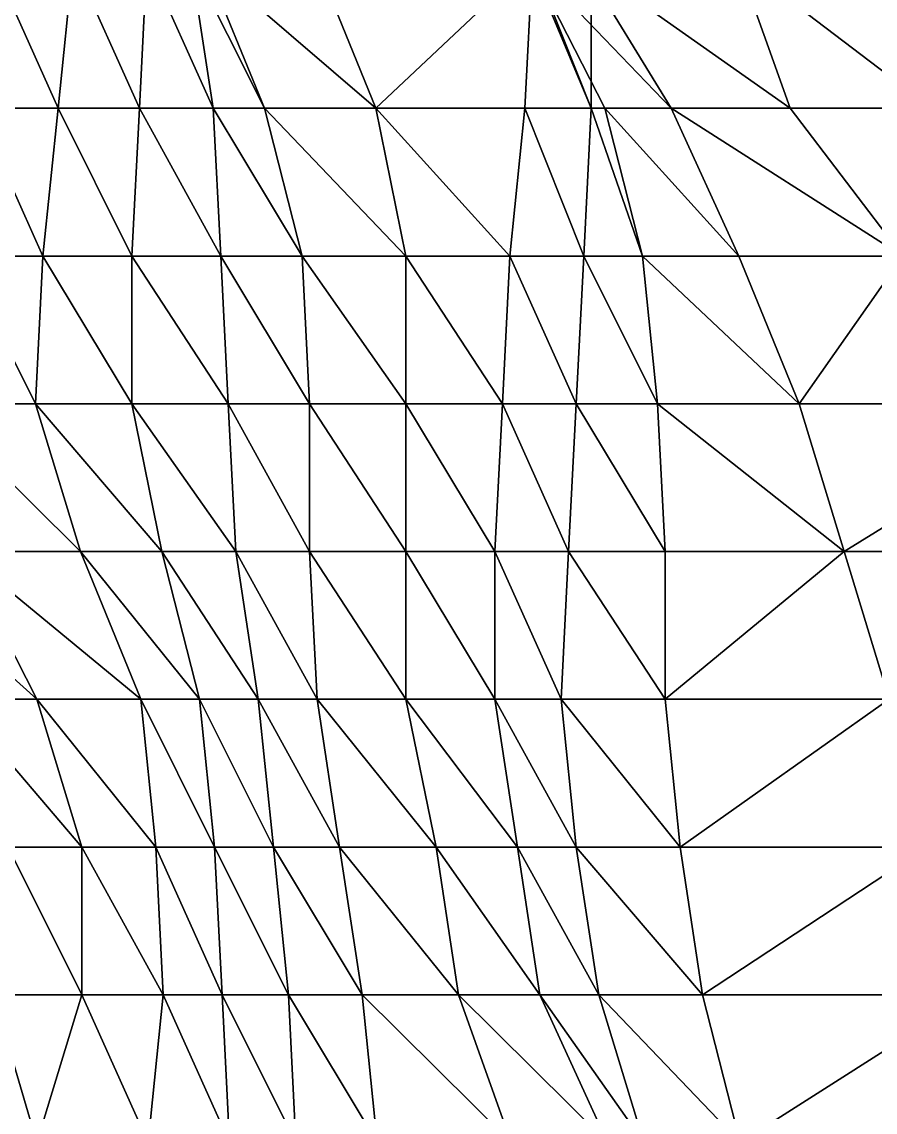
# Model space of a CAD drawing. Header units: metres. Extents: x -137 to 231, y -240 to 234.
# Drawn here: x 120.96 to 155.64, y -160.76 to -116.49 of the extents above; entities that cross this region are included whole.
import ezdxf

# ---------------------------------------------------------------- set-up
doc = ezdxf.new("R2010")
doc.units = ezdxf.units.M

msp = doc.modelspace()

# ---------------------------------------------------------------- linework, layer by layer
for points in [[(119.735275, -114, -531.31506), (119.12398, -120, -531.668), (122.42964, -120, -536.68774), (122.42974, -119.9999, -536.6876)], [(119.735275, -114, -531.31506), (122.42964, -120, -536.68774), (123.04094, -114, -536.3348), (123.04104, -113.9999, -536.33466)], [(123.04094, -114, -536.3348), (122.42964, -120, -536.68774), (125.735275, -120, -541.7074), (125.735374, -119.9999, -541.7073)], [(123.04094, -114, -536.3348), (125.735275, -120, -541.7074), (126.04094, -114, -541.53094), (126.04104, -113.9999, -541.5308)], [(126.04094, -114, -541.53094), (125.735275, -120, -541.7074), (128.73528, -120, -546.90356), (128.73538, -119.9999, -546.90344)], [(126.04094, -114, -541.53094), (128.73528, -120, -546.90356), (127.81831, -114, -547.433), (127.81841, -113.9999, -547.43286)], [(127.81831, -114, -547.433), (130.81831, -120, -552.62915), (128.37306, -114, -554.0409), (128.37317, -113.9999, -554.0408)], [(127.81831, -114, -547.433), (128.73528, -120, -546.90356), (130.81831, -120, -552.62915), (130.81842, -119.9999, -552.629)], [(128.37306, -114, -554.0409), (135.3466, -120, -556.9429), (132.90135, -114, -558.3547), (132.90146, -113.9999, -558.35455)], [(128.37306, -114, -554.0409), (130.81831, -120, -552.62915), (135.3466, -120, -556.9429), (135.34671, -119.9999, -556.94275)], [(135.3466, -120, -556.9429), (141.70879, -114, -560.1979), (132.90135, -114, -558.3547), (132.90146, -113.9999, -558.35455)], [(135.3466, -120, -556.9429), (141.40315, -120, -560.3744), (141.70879, -114, -560.1979), (141.7089, -113.9999, -560.19775)], [(141.70879, -114, -560.1979), (141.40315, -120, -560.3744), (144.09749, -120, -565.74695), (144.0976, -119.9999, -565.7468)], [(144.09749, -120, -565.74695), (144.65224, -120, -572.3549), (141.59569, -114, -574.1196), (141.5958, -113.9999, -574.1195)], [(144.09749, -120, -565.74695), (141.59569, -114, -574.1196), (144.09749, -114, -565.74695), (144.0976, -113.9999, -565.7468)], [(141.59569, -114, -574.1196), (147.34657, -120, -577.72754), (143.67873, -114, -579.84515), (143.67883, -113.9999, -579.84503)], [(141.59569, -114, -574.1196), (144.65224, -120, -572.3549), (147.34657, -120, -577.72754), (147.34668, -119.9999, -577.7274)], [(141.70879, -114, -560.1979), (144.09749, -120, -565.74695), (144.09749, -114, -565.74695), (144.0976, -113.9999, -565.7468)], [(143.67873, -114, -579.84515), (152.18053, -120, -581.86487), (150.04094, -114, -583.10016), (150.04105, -113.9999, -583.10004)], [(143.67873, -114, -579.84515), (147.34657, -120, -577.72754), (152.18053, -120, -581.86487), (152.18063, -119.9999, -581.86475)], [(150.04094, -114, -583.10016), (157.93141, -120, -585.4728), (155.79182, -114, -586.70807), (155.79193, -113.9999, -586.70795)], [(150.04094, -114, -583.10016), (152.18053, -120, -581.86487), (157.93141, -120, -585.4728), (157.93152, -119.9999, -585.47266)], [(119.12398, -120, -531.668), (118.51265, -126, -532.021), (121.81831, -126, -537.04065), (121.81841, -125.9999, -537.0405)], [(119.12398, -120, -531.668), (121.81831, -126, -537.04065), (122.42964, -120, -536.68774), (122.42974, -119.9999, -536.6876)], [(122.42964, -120, -536.68774), (121.81831, -126, -537.04065), (125.42964, -126, -541.8839), (125.42974, -125.9999, -541.8838)], [(122.42964, -120, -536.68774), (125.42964, -126, -541.8839), (125.735275, -120, -541.7074), (125.735374, -119.9999, -541.7073)], [(125.735275, -120, -541.7074), (125.42964, -126, -541.8839), (129.04094, -126, -546.72705), (129.04105, -125.9999, -546.7269)], [(125.735275, -120, -541.7074), (129.04094, -126, -546.72705), (128.73528, -120, -546.90356), (128.73538, -119.9999, -546.90344)], [(128.73528, -120, -546.90356), (132.3466, -126, -551.74677), (130.81831, -120, -552.62915), (130.81842, -119.9999, -552.629)], [(128.73528, -120, -546.90356), (129.04094, -126, -546.72705), (132.3466, -126, -551.74677), (132.34671, -125.9999, -551.74664)], [(130.81831, -120, -552.62915), (136.56923, -126, -556.23706), (135.3466, -120, -556.9429), (135.34671, -119.9999, -556.94275)], [(130.81831, -120, -552.62915), (132.3466, -126, -551.74677), (136.56923, -126, -556.23706), (136.56934, -125.9999, -556.23694)], [(135.3466, -120, -556.9429), (140.79182, -126, -560.7273), (141.40315, -120, -560.3744), (141.40326, -119.9999, -560.37427)], [(135.3466, -120, -556.9429), (136.56923, -126, -556.23706), (140.79182, -126, -560.7273), (140.79193, -125.9999, -560.7272)], [(141.40315, -120, -560.3744), (140.79182, -126, -560.7273), (143.79182, -126, -565.92346), (143.79193, -125.9999, -565.92334)], [(141.40315, -120, -560.3744), (143.79182, -126, -565.92346), (144.09749, -120, -565.74695), (144.0976, -119.9999, -565.7468)], [(144.09749, -120, -565.74695), (143.79182, -126, -565.92346), (146.18053, -126, -571.47253), (146.18063, -125.9999, -571.4724)], [(144.09749, -120, -565.74695), (146.18053, -126, -571.47253), (144.65224, -120, -572.3549), (144.65234, -119.9999, -572.3548)], [(144.65224, -120, -572.3549), (150.09749, -126, -576.1393), (147.34657, -120, -577.72754), (147.34668, -119.9999, -577.7274)], [(144.65224, -120, -572.3549), (146.18053, -126, -571.47253), (150.09749, -126, -576.1393), (150.0976, -125.9999, -576.13916)], [(147.34657, -120, -577.72754), (156.76537, -126, -579.2178), (152.18053, -120, -581.86487), (152.18063, -119.9999, -581.86475)], [(147.34657, -120, -577.72754), (150.09749, -126, -576.1393), (156.76537, -126, -579.2178), (156.76547, -125.9999, -579.21765)], [(157.93141, -120, -585.4728), (152.18053, -120, -581.86487), (156.76537, -126, -579.2178), (156.76547, -125.9999, -579.21765)], [(118.51265, -126, -532.021), (117.29002, -132, -532.7268), (121.51265, -132, -537.21716), (121.51275, -131.9999, -537.21704)], [(118.51265, -126, -532.021), (121.51265, -132, -537.21716), (121.81831, -126, -537.04065), (121.81841, -125.9999, -537.0405)], [(121.81831, -126, -537.04065), (121.51265, -132, -537.21716), (125.42964, -132, -541.8839), (125.42974, -131.9999, -541.8838)], [(121.81831, -126, -537.04065), (125.42964, -132, -541.8839), (125.42964, -126, -541.8839), (125.42974, -125.9999, -541.8838)], [(125.42964, -126, -541.8839), (129.3466, -132, -546.5506), (129.04094, -126, -546.72705), (129.04105, -125.9999, -546.7269)], [(125.42964, -126, -541.8839), (125.42964, -132, -541.8839), (129.3466, -132, -546.5506), (129.34671, -131.9999, -546.5505)], [(129.04094, -126, -546.72705), (132.65227, -132, -551.5703), (132.3466, -126, -551.74677), (132.34671, -125.9999, -551.74664)], [(129.04094, -126, -546.72705), (129.3466, -132, -546.5506), (132.65227, -132, -551.5703), (132.65237, -131.9999, -551.5702)], [(132.3466, -126, -551.74677), (136.56923, -132, -556.23706), (136.56923, -126, -556.23706), (136.56934, -125.9999, -556.23694)], [(132.3466, -126, -551.74677), (132.65227, -132, -551.5703), (136.56923, -132, -556.23706), (136.56934, -131.9999, -556.23694)], [(136.56923, -126, -556.23706), (140.48619, -132, -560.9038), (140.79182, -126, -560.7273), (140.79193, -125.9999, -560.7272)], [(136.56923, -126, -556.23706), (136.56923, -132, -556.23706), (140.48619, -132, -560.9038), (140.4863, -131.9999, -560.9037)], [(140.79182, -126, -560.7273), (140.48619, -132, -560.9038), (143.48619, -132, -566.0999), (143.4863, -131.9999, -566.0998)], [(140.79182, -126, -560.7273), (143.48619, -132, -566.0999), (143.79182, -126, -565.92346), (143.79193, -125.9999, -565.92334)], [(143.79182, -126, -565.92346), (143.48619, -132, -566.0999), (146.79182, -132, -571.1196), (146.79193, -131.9999, -571.1195)], [(143.79182, -126, -565.92346), (146.79182, -132, -571.1196), (146.18053, -126, -571.47253), (146.18063, -125.9999, -571.4724)], [(146.18053, -126, -571.47253), (152.54274, -132, -574.72754), (150.09749, -126, -576.1393), (150.0976, -125.9999, -576.13916)], [(146.18053, -126, -571.47253), (146.79182, -132, -571.1196), (152.54274, -132, -574.72754), (152.54285, -131.9999, -574.7274)], [(152.54274, -132, -574.72754), (156.76537, -126, -579.2178), (150.09749, -126, -576.1393), (150.0976, -125.9999, -576.13916)], [(152.54274, -132, -574.72754), (164.10112, -132, -574.98254), (156.76537, -126, -579.2178), (156.76547, -125.9999, -579.21765)], [(117.29002, -132, -532.7268), (123.3466, -138, -536.1583), (121.51265, -132, -537.21716), (121.51275, -131.9999, -537.21704)], [(117.29002, -132, -532.7268), (118.51265, -138, -532.021), (123.3466, -138, -536.1583), (123.3467, -137.9999, -536.1582)], [(121.51265, -132, -537.21716), (126.65227, -138, -541.178), (125.42964, -132, -541.8839), (125.42974, -131.9999, -541.8838)], [(121.51265, -132, -537.21716), (123.3466, -138, -536.1583), (126.65227, -138, -541.178), (126.65237, -137.9999, -541.17786)], [(125.42964, -132, -541.8839), (129.65227, -138, -546.37415), (129.3466, -132, -546.5506), (129.34671, -131.9999, -546.5505)], [(125.42964, -132, -541.8839), (126.65227, -138, -541.178), (129.65227, -138, -546.37415), (129.65237, -137.9999, -546.374)], [(129.3466, -132, -546.5506), (132.65227, -138, -551.5703), (132.65227, -132, -551.5703), (132.65237, -131.9999, -551.5702)], [(129.3466, -132, -546.5506), (129.65227, -138, -546.37415), (132.65227, -138, -551.5703), (132.65237, -137.9999, -551.5702)], [(132.65227, -132, -551.5703), (136.56923, -138, -556.23706), (136.56923, -132, -556.23706), (136.56934, -131.9999, -556.23694)], [(132.65227, -132, -551.5703), (132.65227, -138, -551.5703), (136.56923, -138, -556.23706), (136.56934, -137.9999, -556.23694)], [(136.56923, -132, -556.23706), (140.18053, -138, -561.08026), (140.48619, -132, -560.9038), (140.4863, -131.9999, -560.9037)], [(136.56923, -132, -556.23706), (136.56923, -138, -556.23706), (140.18053, -138, -561.08026), (140.18063, -137.9999, -561.08014)], [(140.48619, -132, -560.9038), (140.18053, -138, -561.08026), (143.18053, -138, -566.27637), (143.18063, -137.9999, -566.27625)], [(140.48619, -132, -560.9038), (143.18053, -138, -566.27637), (143.48619, -132, -566.0999), (143.4863, -131.9999, -566.0998)], [(143.48619, -132, -566.0999), (143.18053, -138, -566.27637), (147.09749, -138, -570.9431), (147.0976, -137.9999, -570.943)], [(143.48619, -132, -566.0999), (147.09749, -138, -570.9431), (146.79182, -132, -571.1196), (146.79193, -131.9999, -571.1195)], [(146.79182, -132, -571.1196), (154.37666, -138, -573.6687), (152.54274, -132, -574.72754), (152.54285, -131.9999, -574.7274)], [(146.79182, -132, -571.1196), (147.09749, -138, -570.9431), (154.37666, -138, -573.6687), (154.37677, -137.9999, -573.6686)], [(154.37666, -138, -573.6687), (164.10112, -132, -574.98254), (152.54274, -132, -574.72754), (152.54285, -131.9999, -574.7274)], [(154.37666, -138, -573.6687), (168.68596, -138, -572.33545), (164.10112, -132, -574.98254), (164.10123, -131.9999, -574.9824)], [(114.90135, -138, -527.17773), (121.56923, -144, -530.2562), (118.51265, -138, -532.021), (118.51275, -137.9999, -532.0209)], [(114.90135, -138, -527.17773), (118.263565, -144, -525.2366), (121.56923, -144, -530.2562), (121.56933, -143.9999, -530.2561)], [(118.51265, -138, -532.021), (125.791855, -144, -534.7466), (123.3466, -138, -536.1583), (123.3467, -137.9999, -536.1582)], [(118.51265, -138, -532.021), (121.56923, -144, -530.2562), (125.791855, -144, -534.7466), (125.791954, -143.9999, -534.74646)], [(123.3466, -138, -536.1583), (128.18053, -144, -540.29565), (126.65227, -138, -541.178), (126.65237, -137.9999, -541.17786)], [(123.3466, -138, -536.1583), (125.791855, -144, -534.7466), (128.18053, -144, -540.29565), (128.18063, -143.9999, -540.29553)], [(126.65227, -138, -541.178), (130.56923, -144, -545.8447), (129.65227, -138, -546.37415), (129.65237, -137.9999, -546.374)], [(126.65227, -138, -541.178), (128.18053, -144, -540.29565), (130.56923, -144, -545.8447), (130.56934, -143.9999, -545.8446)], [(129.65227, -138, -546.37415), (132.9579, -144, -551.3938), (132.65227, -138, -551.5703), (132.65237, -137.9999, -551.5702)], [(129.65227, -138, -546.37415), (130.56923, -144, -545.8447), (132.9579, -144, -551.3938), (132.95801, -143.9999, -551.3937)], [(132.65227, -138, -551.5703), (136.56923, -144, -556.23706), (136.56923, -138, -556.23706), (136.56934, -137.9999, -556.23694)], [(132.65227, -138, -551.5703), (132.9579, -144, -551.3938), (136.56923, -144, -556.23706), (136.56934, -143.9999, -556.23694)], [(136.56923, -138, -556.23706), (140.18053, -144, -561.08026), (140.18053, -138, -561.08026), (140.18063, -137.9999, -561.08014)], [(136.56923, -138, -556.23706), (136.56923, -144, -556.23706), (140.18053, -144, -561.08026), (140.18063, -143.9999, -561.08014)], [(140.18053, -138, -561.08026), (142.87486, -144, -566.4529), (143.18053, -138, -566.27637), (143.18063, -137.9999, -566.27625)], [(140.18053, -138, -561.08026), (140.18053, -144, -561.08026), (142.87486, -144, -566.4529), (142.87497, -143.9999, -566.45276)], [(143.18053, -138, -566.27637), (142.87486, -144, -566.4529), (147.09749, -144, -570.9431), (147.0976, -143.9999, -570.943)], [(143.18053, -138, -566.27637), (147.09749, -144, -570.9431), (147.09749, -138, -570.9431), (147.0976, -137.9999, -570.943)], [(147.09749, -144, -570.9431), (156.21062, -144, -572.60986), (154.37666, -138, -573.6687), (154.37677, -137.9999, -573.6686)], [(147.09749, -144, -570.9431), (154.37666, -138, -573.6687), (147.09749, -138, -570.9431), (147.0976, -137.9999, -570.943)], [(156.21062, -144, -572.60986), (168.68596, -138, -572.33545), (154.37666, -138, -573.6687), (154.37677, -137.9999, -573.6686)], [(118.263565, -144, -525.2366), (123.40315, -150, -529.19745), (121.56923, -144, -530.2562), (121.56933, -143.9999, -530.2561)], [(118.263565, -144, -525.2366), (120.40315, -150, -524.00134), (123.40315, -150, -529.19745), (123.40325, -149.9999, -529.1973)], [(121.56923, -144, -530.2562), (126.40315, -150, -534.3936), (125.791855, -144, -534.7466), (125.791954, -143.9999, -534.74646)], [(121.56923, -144, -530.2562), (123.40315, -150, -529.19745), (126.40315, -150, -534.3936), (126.40325, -149.9999, -534.3935)], [(125.791855, -144, -534.7466), (128.79185, -150, -539.94275), (128.18053, -144, -540.29565), (128.18063, -143.9999, -540.29553)], [(125.791855, -144, -534.7466), (126.40315, -150, -534.3936), (128.79185, -150, -539.94275), (128.79196, -149.9999, -539.9426)], [(128.18053, -144, -540.29565), (131.18053, -150, -545.4918), (130.56923, -144, -545.8447), (130.56934, -143.9999, -545.8446)], [(128.18053, -144, -540.29565), (128.79185, -150, -539.94275), (131.18053, -150, -545.4918), (131.18063, -149.9999, -545.4917)], [(130.56923, -144, -545.8447), (133.8749, -150, -550.8644), (132.9579, -144, -551.3938), (132.95801, -143.9999, -551.3937)], [(130.56923, -144, -545.8447), (131.18053, -150, -545.4918), (133.8749, -150, -550.8644), (133.875, -149.9999, -550.86426)], [(132.9579, -144, -551.3938), (137.79185, -150, -555.5311), (136.56923, -144, -556.23706), (136.56934, -143.9999, -556.23694)], [(132.9579, -144, -551.3938), (133.8749, -150, -550.8644), (137.79185, -150, -555.5311), (137.79196, -149.9999, -555.531)], [(136.56923, -144, -556.23706), (141.09749, -150, -560.55084), (140.18053, -144, -561.08026), (140.18063, -143.9999, -561.08014)], [(136.56923, -144, -556.23706), (137.79185, -150, -555.5311), (141.09749, -150, -560.55084), (141.0976, -149.9999, -560.5507)], [(140.18053, -144, -561.08026), (143.48619, -150, -566.0999), (142.87486, -144, -566.4529), (142.87497, -143.9999, -566.45276)], [(140.18053, -144, -561.08026), (141.09749, -150, -560.55084), (143.48619, -150, -566.0999), (143.4863, -149.9999, -566.0998)], [(142.87486, -144, -566.4529), (147.70879, -150, -570.5902), (147.09749, -144, -570.9431), (147.0976, -143.9999, -570.943)], [(142.87486, -144, -566.4529), (143.48619, -150, -566.0999), (147.70879, -150, -570.5902), (147.7089, -149.9999, -570.5901)], [(147.70879, -150, -570.5902), (156.21062, -144, -572.60986), (147.09749, -144, -570.9431), (147.0976, -143.9999, -570.943)], [(147.70879, -150, -570.5902), (157.73888, -150, -571.72754), (156.21062, -144, -572.60986), (156.21072, -143.9999, -572.60974)], [(120.40315, -150, -524.00134), (119.791855, -156, -524.35425), (123.40315, -156, -529.19745), (123.40325, -155.9999, -529.1973)], [(120.40315, -150, -524.00134), (123.40315, -156, -529.19745), (123.40315, -150, -529.19745), (123.40325, -149.9999, -529.1973)], [(123.40315, -150, -529.19745), (126.70882, -156, -534.21716), (126.40315, -150, -534.3936), (126.40325, -149.9999, -534.3935)], [(123.40315, -150, -529.19745), (123.40315, -156, -529.19745), (126.70882, -156, -534.21716), (126.708916, -155.9999, -534.21704)], [(126.40315, -150, -534.3936), (129.09749, -156, -539.76624), (128.79185, -150, -539.94275), (128.79196, -149.9999, -539.9426)], [(126.40315, -150, -534.3936), (126.70882, -156, -534.21716), (129.09749, -156, -539.76624), (129.0976, -155.9999, -539.7661)], [(128.79185, -150, -539.94275), (131.79185, -156, -545.13885), (131.18053, -150, -545.4918), (131.18063, -149.9999, -545.4917)], [(128.79185, -150, -539.94275), (129.09749, -156, -539.76624), (131.79185, -156, -545.13885), (131.79196, -155.9999, -545.13873)], [(131.18053, -150, -545.4918), (134.79185, -156, -550.335), (133.8749, -150, -550.8644), (133.875, -149.9999, -550.86426)], [(131.18053, -150, -545.4918), (131.79185, -156, -545.13885), (134.79185, -156, -550.335), (134.79196, -155.9999, -550.3349)], [(133.8749, -150, -550.8644), (138.70882, -156, -555.0017), (137.79185, -150, -555.5311), (137.79196, -149.9999, -555.531)], [(133.8749, -150, -550.8644), (134.79185, -156, -550.335), (138.70882, -156, -555.0017), (138.70892, -155.9999, -555.0016)], [(137.79185, -150, -555.5311), (142.01445, -156, -560.0214), (141.09749, -150, -560.55084), (141.0976, -149.9999, -560.5507)], [(137.79185, -150, -555.5311), (138.70882, -156, -555.0017), (142.01445, -156, -560.0214), (142.01456, -155.9999, -560.0213)], [(141.09749, -150, -560.55084), (144.40315, -156, -565.57056), (143.48619, -150, -566.0999), (143.4863, -149.9999, -566.0998)], [(141.09749, -150, -560.55084), (142.01445, -156, -560.0214), (144.40315, -156, -565.57056), (144.40326, -155.9999, -565.57043)], [(143.48619, -150, -566.0999), (148.62578, -156, -570.0608), (147.70879, -150, -570.5902), (147.7089, -149.9999, -570.5901)], [(143.48619, -150, -566.0999), (144.40315, -156, -565.57056), (148.62578, -156, -570.0608), (148.62589, -155.9999, -570.06067)], [(148.62578, -156, -570.0608), (157.73888, -150, -571.72754), (147.70879, -150, -570.5902), (147.7089, -149.9999, -570.5901)], [(148.62578, -156, -570.0608), (159.57283, -156, -570.6687), (157.73888, -150, -571.72754), (157.73898, -149.9999, -571.7274)], [(119.791855, -156, -524.35425), (116.42964, -162, -526.2954), (121.56923, -162, -530.2562), (121.56933, -161.9999, -530.2561)], [(119.791855, -156, -524.35425), (121.56923, -162, -530.2562), (123.40315, -156, -529.19745), (123.40325, -155.9999, -529.1973)], [(123.40315, -156, -529.19745), (121.56923, -162, -530.2562), (126.09749, -162, -534.57007), (126.09759, -161.9999, -534.56995)], [(123.40315, -156, -529.19745), (126.09749, -162, -534.57007), (126.70882, -156, -534.21716), (126.708916, -155.9999, -534.21704)], [(126.70882, -156, -534.21716), (126.09749, -162, -534.57007), (129.40315, -162, -539.5898), (129.40326, -161.9999, -539.58966)], [(126.70882, -156, -534.21716), (129.40315, -162, -539.5898), (129.09749, -156, -539.76624), (129.0976, -155.9999, -539.7661)], [(129.09749, -156, -539.76624), (132.09749, -162, -544.9624), (131.79185, -156, -545.13885), (131.79196, -155.9999, -545.13873)], [(129.09749, -156, -539.76624), (129.40315, -162, -539.5898), (132.09749, -162, -544.9624), (132.0976, -161.9999, -544.9623)], [(131.79185, -156, -545.13885), (135.40315, -162, -549.98206), (134.79185, -156, -550.335), (134.79196, -155.9999, -550.3349)], [(131.79185, -156, -545.13885), (132.09749, -162, -544.9624), (135.40315, -162, -549.98206), (135.40326, -161.9999, -549.98193)], [(134.79185, -156, -550.335), (140.8484, -162, -553.7665), (138.70882, -156, -555.0017), (138.70892, -155.9999, -555.0016)], [(134.79185, -156, -550.335), (135.40315, -162, -549.98206), (140.8484, -162, -553.7665), (140.84851, -161.9999, -553.76636)], [(138.70882, -156, -555.0017), (144.76537, -162, -558.4332), (142.01445, -156, -560.0214), (142.01456, -155.9999, -560.0213)], [(138.70882, -156, -555.0017), (140.8484, -162, -553.7665), (144.76537, -162, -558.4332), (144.76547, -161.9999, -558.4331)], [(142.01445, -156, -560.0214), (146.23708, -162, -564.5117), (144.40315, -156, -565.57056), (144.40326, -155.9999, -565.57043)], [(142.01445, -156, -560.0214), (144.76537, -162, -558.4332), (146.23708, -162, -564.5117), (146.23718, -161.9999, -564.5116)], [(144.40315, -156, -565.57056), (150.15404, -162, -569.17847), (148.62578, -156, -570.0608), (148.62589, -155.9999, -570.06067)], [(144.40315, -156, -565.57056), (146.23708, -162, -564.5117), (150.15404, -162, -569.17847), (150.15414, -161.9999, -569.17834)], [(150.15404, -162, -569.17847), (159.57283, -156, -570.6687), (148.62578, -156, -570.0608), (148.62589, -155.9999, -570.06067)], [(150.15404, -162, -569.17847), (160.79546, -162, -569.96277), (159.57283, -156, -570.6687), (159.57294, -155.9999, -570.6686)]]:
    msp.add_3dface(points)

doc.saveas('drawing.dxf')
